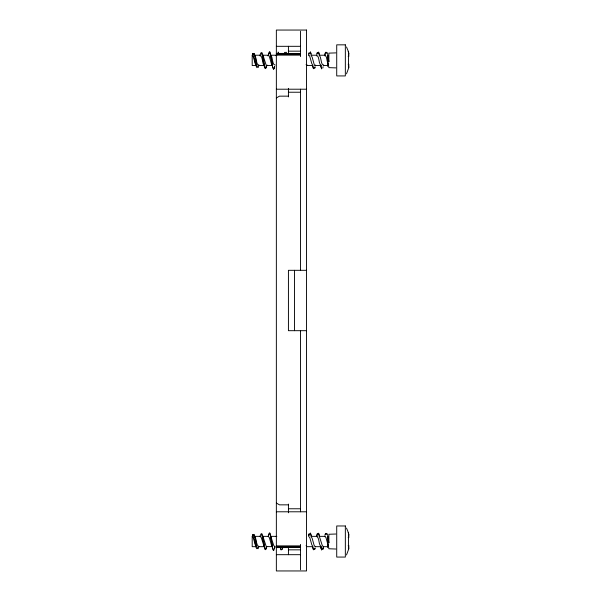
<?xml version="1.0" encoding="UTF-8"?>
<svg xmlns="http://www.w3.org/2000/svg" width="601" height="601" viewBox="0 0 601 601"><rect width="100%" height="100%" fill="white"/><g stroke="black" fill="none" stroke-linecap="round" stroke-linejoin="round"><path stroke-width="0.9" d="M274.837 546.482L274.199 549.479M316.765 536.58L317.396 533.568L316.78 535.559M324.916 55.074L325.554 52.227L324.923 54.255M268.038 55.916L269.406 51.776L270.533 54.744L272.749 67.77L273.74 69.355L272.553 66.568L270.45 53.481L269.917 51.949L269.135 52.46M268.617 54.481L268.88 53.324M266.784 65.757L265.717 68.604L264.688 65.997L262.584 54.143L262.051 52.76L261.27 53.226M268.617 535.619L268.88 534.462M266.784 546.895L265.717 549.735L264.688 547.135L262.584 535.273L262.051 533.891L261.525 533.876M308.929 54.045L309.245 52.655L308.629 54.601M322.805 68.116L323.12 66.726M282.673 547.872L282.35 549.261L282.53 548.69M308.929 535.183L309.245 533.786L308.629 535.731L309.207 533.996L308.891 534.935M323.496 547.053L322.805 549.254L323.12 547.864M268.316 535.649L269.406 532.914L270.255 534.627L272.478 547.691L273.568 550.561L273.898 550.283L273.327 550.381L272.553 547.699L270.45 534.612L269.917 533.087L269.135 533.598M317.08 53.729L317.396 52.43L316.78 54.421M274.702 66.636L274.199 68.349L274.514 67.049M314.962 67.042L314.646 68.341L315.089 66.876M314.962 548.18L314.646 549.479L315.089 548.014M258.918 65.216L258.122 67.605C255.177 64.57 256.447 57.696 254.185 53.564L252.758 53.527L252.3 55.224L253.457 57.238L255.47 64.45L256.327 65.547L252.202 65.547L252.202 55.224M258.918 546.354L258.122 548.743C255.177 545.7 256.447 538.827 254.185 534.702L252.758 534.665L252.3 536.355L253.457 538.376L255.47 545.58L256.327 546.677L252.202 546.677L252.202 536.355M284.784 53.444L285.099 52.227L284.769 53.309M325.239 534.567L325.554 533.357L324.923 535.393M259.993 55.104L261.082 52.655L262.209 55.322L264.425 67.057L264.973 68.379L265.529 68.364M259.993 536.242L261.082 533.786L262.209 536.453L264.973 549.517L265.529 549.502L266.093 548.059M274.199 68.349L274.657 66.809M322.805 549.254L323.233 547.819M346.499 73.84L348.798 67.688L348.798 64.299L348.189 64.299M346.499 554.978L348.798 548.826L348.798 545.438L348.189 545.438M265.807 67.815L266.093 66.929M348.437 67.65L348.52 53.053L348.798 53.805M274.657 547.947L274.965 547.015M348.798 66.966L348.58 67.575M348.798 548.104L348.355 548.713M348.437 534.259L348.55 548.781M259.812 55.705C262.938 55.555 261.886 63.143 264.147 65.434M267.903 55.705L268.73 55.33L269.316 56.329L271.336 63.571L272.508 65.547L266.243 65.434L263.328 56.314L262.472 55.224L268.459 55.224M275.987 55.705L276.821 55.33M308.343 55.705L309.177 55.33L309.763 56.329L311.784 63.571L312.948 65.547L306.961 65.547L306.097 64.42M316.434 55.705C319.845 55.36 318.124 64.269 321.31 65.434M324.525 55.705C326.936 54.774 326.674 60.874 327.665 62.549M258.978 65.066C255.718 65.201 257.085 57.313 254.403 55.224M267.069 65.066L266.513 65.547M275.16 65.066C272.035 65.171 273.094 57.628 270.833 55.33M307.517 65.066L306.961 65.547M315.608 65.066L314.781 65.434L314.188 64.42L312.167 57.178L311.01 55.224L316.997 55.224M323.699 65.066C320.573 65.171 321.625 57.628 319.364 55.33M257.205 548.645L256.65 548.653L256.109 547.473L253.892 537.031L252.758 534.665M276.355 97.963L279.488 96.152L288.427 96.152M260.098 536.468L261.225 537.467L264.147 546.564M268.189 536.468L269.316 537.467L271.336 544.709L272.508 546.677L266.243 546.564L263.028 536.836M276.28 536.468L276.821 536.468M308.636 536.468L309.763 537.467L311.784 544.709L312.948 546.677L306.961 546.677L306.097 545.558M316.727 536.468C319.852 538.053 318.177 544.972 321.31 546.572M324.81 536.468L325.945 537.467L327.665 543.687M254.403 536.355C257.04 538.887 255.718 544.761 258.693 546.572M274.875 546.572L273.74 545.558L270.833 536.468M316.997 536.355L311.01 536.355L312.167 538.308L314.188 545.558L315.322 546.572M319.364 536.468L322.279 545.558L323.413 546.572M335.816 52.888L328.875 53.128L328.875 61.648L327.665 55.375L327.665 60.363L328.875 67.643L335.816 67.883M335.816 534.019L328.875 534.259L328.875 542.786L327.665 536.505L327.665 541.501L328.875 548.773L335.816 549.021M276.355 46.315L300.5 46.315M288.427 51.16L300.5 51.16M348.189 51.325L348.798 53.076L348.798 56.464L348.189 56.464M276.355 53.421L288.427 53.421L288.427 46.292M276.355 53.85L300.5 53.85M276.355 54.03L300.5 54.03M276.355 55.127L300.5 55.127M254.929 55.224L260.368 55.224M270.563 55.224L276.55 55.224M319.093 55.224L325.088 55.224M258.43 65.547L264.417 65.547M315.052 65.547L321.039 65.547M323.143 65.547L327.665 65.547M276.355 89.211L306.54 89.211M288.427 92.231L300.5 92.231M306.54 270.315L288.427 270.315L288.427 330.685L306.54 330.685M288.427 504.848L279.488 504.848L276.355 503.037M288.427 508.769L300.5 508.769M276.355 511.789L306.54 511.789M348.189 532.463L348.798 534.214L348.798 537.602L348.189 537.602M254.929 536.355L260.368 536.355M262.472 536.355L268.459 536.355M270.563 536.355L276.55 536.355M319.093 536.355L325.088 536.355M276.355 545.873L300.5 545.873M258.43 546.677L264.417 546.677M315.052 546.677L321.039 546.677M323.143 546.677L327.665 546.677M276.355 546.97L300.5 546.97M276.355 547.15L300.5 547.15M276.355 547.579L288.427 547.579L288.427 554.708M288.427 549.84L300.5 549.84M276.355 554.685L300.5 554.685M252.758 53.527L253.607 54.894L255.831 65.359L256.92 67.673M346.499 46.923L348.295 51.325M346.499 528.061L348.295 532.463M348.52 534.191L348.798 534.935M321.002 547.977L320.694 547.06L321.633 550.02L321.002 547.526M280.276 547.18L281.178 550.02L280.554 547.519M320.694 65.922L321.633 68.882L321.002 66.395M319.266 54.27L318.568 52.047L319.199 54.714M312.543 65.719L313.482 68.724L312.843 66.05M319.266 535.408L318.568 533.177L319.199 535.844M312.543 546.857L313.482 549.855L312.843 547.18M278.616 53.639L278.12 52.039L278.436 53.143M311.438 536.28L310.416 533.019L311.048 535.499M327.139 53.594L326.719 52.227L327.034 53.429M327.139 534.732L326.719 533.357L327.034 534.567M311.123 54.135L310.416 51.881L311.048 54.368M328.093 63.428L328.492 64.908M328.093 544.566L328.492 546.039M253.915 53.406L254.163 54.315M253.915 534.544L254.163 535.453M286.271 52.219L286.587 53.421M328.875 61.648L327.665 54.338M328.875 542.786L327.665 535.468M327.665 61.873L327.665 66.433M327.665 543.003L327.665 547.564M300.5 31.26L300.5 56.614M300.5 89.211L300.5 270.315M300.5 330.685L300.5 511.789M300.5 544.386L300.5 569.74M294.46 270.315L294.46 330.685M288.427 88.362L288.427 96.919M288.427 504.081L288.427 512.796M306.54 30.05L276.355 30.05L276.355 570.95L306.54 570.95L306.54 30.05M345.342 44.842L336.718 44.842L336.718 75.929L345.342 75.929L345.342 44.842M345.342 525.973L336.718 525.973L336.718 557.067L345.342 557.067L345.342 525.973"/></g></svg>
